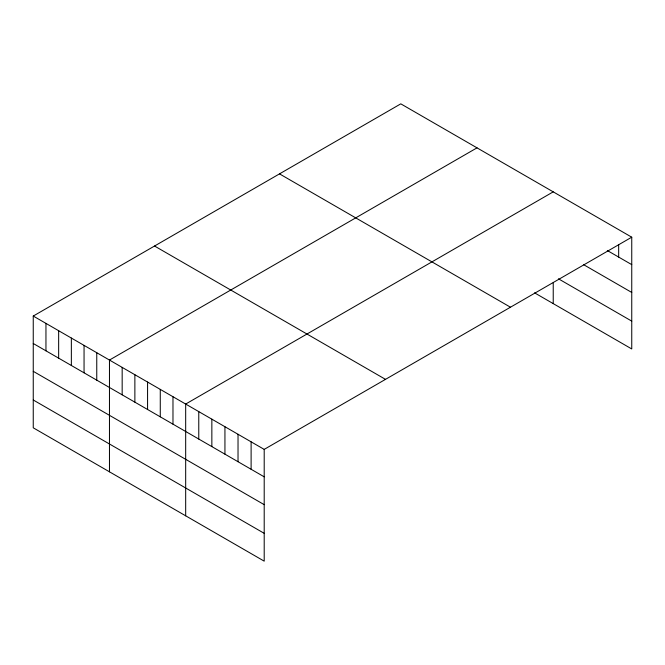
<?xml version="1.0" encoding="UTF-8"?>
<svg xmlns="http://www.w3.org/2000/svg" width="665" height="665" viewBox="0 0 665 665"><rect width="100%" height="100%" fill="white"/><g stroke="black" fill="none" stroke-linecap="round" stroke-linejoin="round"><path stroke-width="1" d="M631.75 237.189L264.204 449.39L264.204 561.152L33.25 427.811L33.25 316.05L400.796 103.848L631.75 237.189L631.75 348.95L534.594 292.858M477.013 147.846L109.467 360.048L109.467 471.818M553.23 191.853L185.676 404.054L185.676 515.816M607.32 250.522L631.75 264.628M583.762 264.753L631.75 292.45M558.459 278.81L631.75 321.12M279.508 173.873L510.462 307.213M154.538 246.025L385.492 379.358M33.25 316.05L264.204 449.39M33.25 343.489L264.204 476.83M33.25 371.319L264.204 504.66M33.25 399.989L264.204 533.33M618.666 244.878L618.666 257.072M553.23 282.741L553.23 303.614M251.112 441.834L251.112 469.274M238.028 434.278L238.028 461.718M224.936 426.722L224.936 454.162M211.852 419.166L211.852 446.606M198.769 411.61L198.769 439.05M172.975 396.722L172.975 424.162M160.273 389.382L160.273 416.83M147.572 382.051L147.572 409.49M134.87 374.719L134.87 402.159M122.169 367.388L122.169 394.827M96.758 352.716L96.758 380.156M84.056 345.384L84.056 372.824M71.355 338.053L71.355 365.492M58.653 330.713L58.653 358.161M45.952 323.381L45.952 350.821"/></g></svg>
